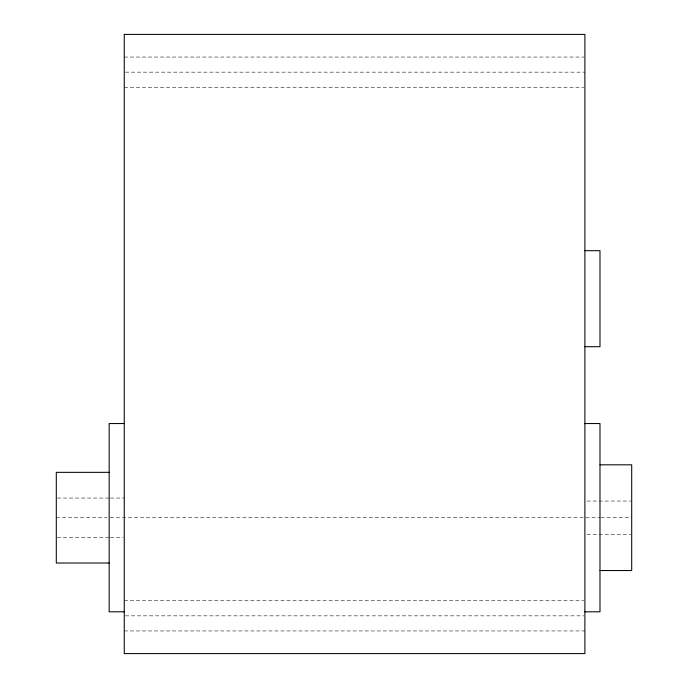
<?xml version="1.0" encoding="UTF-8"?>
<svg xmlns="http://www.w3.org/2000/svg" width="688" height="688" viewBox="0 0 688 688"><rect width="100%" height="100%" fill="white"/><g stroke="black" fill="none" stroke-linecap="round" stroke-linejoin="round"><path stroke-width="0.52" stroke-dasharray="3.44 2.58" d="M124.261 57.052L583.811 57.052M125.336 72.154L584.886 72.154M124.261 87.256L583.811 87.256M57.362 498.043L109.392 498.043M110.458 498.043L124.261 498.043M587.01 501.062L630.638 501.062M56.296 517.677L107.044 517.677M110.235 517.677L599.988 517.677M601.045 517.677L631.704 517.677M587.01 534.292L630.638 534.292M57.362 537.311L109.392 537.311M110.458 537.311L123.195 537.311M124.261 600.744L583.811 600.744M125.336 615.846L583.811 615.846M124.261 630.948L584.886 630.948"/><path stroke-width="1.03" d="M584.886 250.69L599.988 250.69L599.988 346.7L584.886 346.7M124.261 423.55L109.16 423.55L109.16 611.804L124.261 611.804M584.886 423.55L599.988 423.55L599.988 611.804L584.886 611.804M599.988 464.821L631.704 464.821L631.704 570.533L599.988 570.533M109.16 472.338L56.296 472.338L56.296 563.016L109.16 563.016M124.261 34.4L124.261 653.6L584.886 653.6L584.886 34.4L124.261 34.4"/></g></svg>
